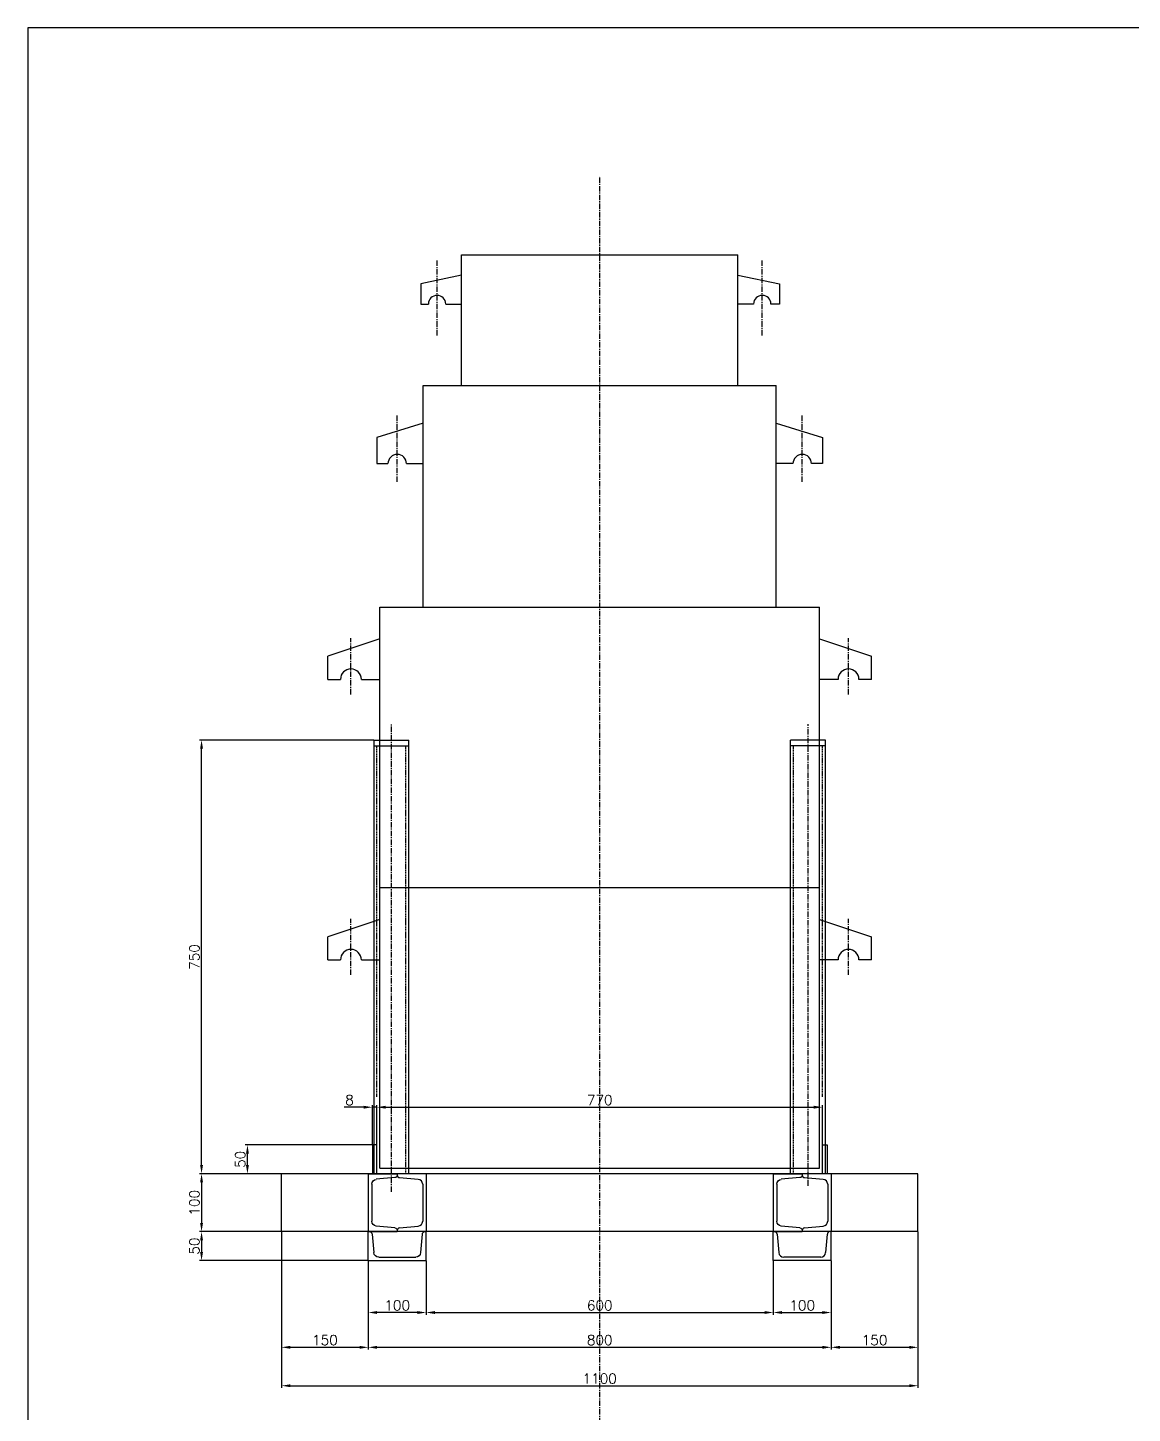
# Model space of a CAD drawing. Extents: x -13768 to 18086, y -10615 to 1188.
# Drawn here: x 779 to 2688, y -5316 to -2920 of the extents above; entities that cross this region are included whole.
import ezdxf

# ---------------------------------------------------------------- set-up
doc = ezdxf.new("R2010")
doc.units = 0
doc.header["$LTSCALE"] = 7.5
doc.header["$MEASUREMENT"] = 0
doc.linetypes.add('CENTER', pattern=[2, 1.25, -0.25, 0.25, -0.25])
doc.linetypes.add('HIDDEN', pattern=[0.375, 0.25, -0.125])
doc.layers.get('0').update_dxf_attribs({"linetype": 'CONTINUOUS'})
doc.layers.get('DEFPOINTS').update_dxf_attribs({"linetype": 'CONTINUOUS'})
for name, color, linetype in [('CL', 1, 'CENTER'), ('CO', 3, 'CONTINUOUS'), ('OC', 1, 'HIDDEN'), ('PESAS', 6, 'CONTINUOUS')]:
    doc.layers.add(name, color=color, linetype=linetype)
doc.styles.add('ROMANS', font='ROMANS.SHX')
doc.dimstyles.new('7con5', dxfattribs={"dimscale": 7.5, "dimtxt": 2.3, "dimasz": 2, "dimexe": 0.5, "dimexo": 0.0625, "dimgap": 0.5, "dimtad": 1, "dimdec": 4, "dimdsep": 46, "dimtxsty": 'ROMANS', "dimcen": -2, "dimclrt": 7, "dimadec": 0, "dimazin": 0, "dimtfac": 0.869565, "dimtdec": 4, "dimtmove": 0, "dimatfit": 3, "dimfxl": 1, "dimtolj": 1, "dimarcsym": 0})

# ---------------------------------------------------------------- blocks, each defined once
blk = doc.blocks.new('upn10')
for p, q in [((0, 0), (-50, 0)), ((-50, 0), (-50, -2.1)), ((0, 0), (0, -100)), ((-45.9, -6.6), (-13.7, -9.5)), ((-6, -18), (-6, -82)), ((-45.9, -93.4), (-13.7, -90.5)), ((-50, -97.9), (-50, -100)), ((0, -100), (-50, -100))]:
    blk.add_line(p, q)
for centre, radius, start, end in [((-45.5, -2.1), 4.5, 180, 264.7531), ((-14.5, -18), 8.5, 0, 84.7531), ((-45.5, -97.9), 4.5, 95.2469, 180), ((-14.5, -82), 8.5, 275.2469, 0)]:
    blk.add_arc(centre, radius, start, end)
blk = doc.blocks.new('*D634')
at = {"layer": 'CO', "color": 0, "lineweight": -2}
for p, q in [((1468, -5052.3), (1468, -5145.4)), ((2068, -5052.3), (2068, -5145.4)), ((1483, -5141.6), (2053, -5141.6))]:
    blk.add_line(p, q, dxfattribs=at)
at = {"layer": 'CO', "color": 0}
for points in [[(1483, -5139.1), (1483, -5144.1), (1468, -5141.6)], [(2053, -5139.1), (2053, -5144.1), (2068, -5141.6)]]:
    blk.add_solid(points, dxfattribs=at)
at = {"layer": 'DEFPOINTS', "color": 0}
for p in [(1468, -5051.8), (2068, -5051.8), (2068, -5141.6)]:
    blk.add_point(p, dxfattribs=at)
at = {"layer": 'CO', "color": 7, "insert": (1768, -5129.3), "char_height": 17.25, "attachment_point": 5, "style": 'ROMANS'}
blk.add_mtext('\\A1;600', dxfattribs=at)
blk = doc.blocks.new('*D635')
at = {"layer": 'CO', "color": 0, "lineweight": -2}
for p, q in [((2068, -5052.7), (2068, -5145.4)), ((2168, -5052.3), (2168, -5145.4)), ((2083, -5141.6), (2153, -5141.6))]:
    blk.add_line(p, q, dxfattribs=at)
at = {"layer": 'CO', "color": 0}
for points in [[(2083, -5139.1), (2083, -5144.1), (2068, -5141.6)], [(2153, -5139.1), (2153, -5144.1), (2168, -5141.6)]]:
    blk.add_solid(points, dxfattribs=at)
at = {"layer": 'DEFPOINTS', "color": 0}
for p in [(2068, -5052.3), (2168, -5051.8), (2168, -5141.6)]:
    blk.add_point(p, dxfattribs=at)
at = {"layer": 'CO', "color": 7, "insert": (2118, -5129.3), "char_height": 17.25, "attachment_point": 5, "style": 'ROMANS'}
blk.add_mtext('\\A1;100', dxfattribs=at)
blk = doc.blocks.new('*D636')
at = {"layer": 'CO', "color": 0, "lineweight": -2}
for p, q in [((1368, -5052.3), (1368, -5145.4)), ((1468, -5052.3), (1468, -5145.4)), ((1453, -5141.6), (1383, -5141.6))]:
    blk.add_line(p, q, dxfattribs=at)
at = {"layer": 'CO', "color": 0}
for points in [[(1383, -5139.1), (1383, -5144.1), (1368, -5141.6)], [(1453, -5139.1), (1453, -5144.1), (1468, -5141.6)]]:
    blk.add_solid(points, dxfattribs=at)
at = {"layer": 'DEFPOINTS', "color": 0}
for p in [(1368, -5051.8), (1468, -5051.8), (1368, -5141.6)]:
    blk.add_point(p, dxfattribs=at)
at = {"layer": 'CO', "color": 7, "insert": (1418, -5129.3), "char_height": 17.25, "attachment_point": 5, "style": 'ROMANS'}
blk.add_mtext('\\A1;100', dxfattribs=at)
blk = doc.blocks.new('*D637')
at = {"layer": 'CO', "color": 0, "lineweight": -2}
for p, q in [((1218, -5002.3), (1218, -5272)), ((2318, -5002.3), (2318, -5272)), ((1233, -5268.2), (2303, -5268.2))]:
    blk.add_line(p, q, dxfattribs=at)
at = {"layer": 'CO', "color": 0}
for points in [[(1233, -5265.7), (1233, -5270.7), (1218, -5268.2)], [(2303, -5265.7), (2303, -5270.7), (2318, -5268.2)]]:
    blk.add_solid(points, dxfattribs=at)
at = {"layer": 'DEFPOINTS', "color": 0}
for p in [(1218, -5001.8), (2318, -5001.8), (2318, -5268.2)]:
    blk.add_point(p, dxfattribs=at)
at = {"layer": 'CO', "color": 7, "insert": (1768, -5255.8), "char_height": 17.25, "attachment_point": 5, "style": 'ROMANS'}
blk.add_mtext('\\A1;1100', dxfattribs=at)
blk = doc.blocks.new('*D638')
at = {"layer": 'CO', "color": 0, "lineweight": -2}
for p, q in [((1218, -5002.3), (1218, -5205.5)), ((1368, -5052.3), (1368, -5205.5)), ((1233, -5201.8), (1353, -5201.8))]:
    blk.add_line(p, q, dxfattribs=at)
at = {"layer": 'CO', "color": 0}
for points in [[(1233, -5199.3), (1233, -5204.3), (1218, -5201.8)], [(1353, -5199.3), (1353, -5204.3), (1368, -5201.8)]]:
    blk.add_solid(points, dxfattribs=at)
at = {"layer": 'DEFPOINTS', "color": 0}
for p in [(1218, -5001.8), (1368, -5051.8), (1368, -5201.8)]:
    blk.add_point(p, dxfattribs=at)
at = {"layer": 'CO', "color": 7, "insert": (1293, -5189.4), "char_height": 17.25, "attachment_point": 5, "style": 'ROMANS'}
blk.add_mtext('\\A1;150', dxfattribs=at)
blk = doc.blocks.new('*D639')
at = {"layer": 'CO', "color": 0, "lineweight": -2}
for p, q in [((1368, -5052.3), (1368, -5205.5)), ((2168, -5052.3), (2168, -5205.5)), ((1383, -5201.8), (2153, -5201.8))]:
    blk.add_line(p, q, dxfattribs=at)
at = {"layer": 'CO', "color": 0}
for points in [[(1383, -5199.3), (1383, -5204.3), (1368, -5201.8)], [(2153, -5199.3), (2153, -5204.3), (2168, -5201.8)]]:
    blk.add_solid(points, dxfattribs=at)
at = {"layer": 'DEFPOINTS', "color": 0}
for p in [(1368, -5051.8), (2168, -5051.8), (2168, -5201.8)]:
    blk.add_point(p, dxfattribs=at)
at = {"layer": 'CO', "color": 7, "insert": (1768, -5189.4), "char_height": 17.25, "attachment_point": 5, "style": 'ROMANS'}
blk.add_mtext('\\A1;800', dxfattribs=at)
blk = doc.blocks.new('*D640')
at = {"layer": 'CO', "color": 0, "lineweight": -2}
for p, q in [((2318, -5002.3), (2318, -5205.5)), ((2168, -5052.3), (2168, -5205.5)), ((2183, -5201.8), (2303, -5201.8))]:
    blk.add_line(p, q, dxfattribs=at)
at = {"layer": 'CO', "color": 0}
for points in [[(2183, -5199.3), (2183, -5204.3), (2168, -5201.8)], [(2303, -5199.3), (2303, -5204.3), (2318, -5201.8)]]:
    blk.add_solid(points, dxfattribs=at)
at = {"layer": 'DEFPOINTS', "color": 0}
for p in [(2318, -5001.8), (2168, -5051.8), (2318, -5201.8)]:
    blk.add_point(p, dxfattribs=at)
at = {"layer": 'CO', "color": 7, "insert": (2243, -5189.4), "char_height": 17.25, "attachment_point": 5, "style": 'ROMANS'}
blk.add_mtext('\\A1;150', dxfattribs=at)
blk = doc.blocks.new('*D641')
at = {"layer": 'CO', "color": 0, "lineweight": -2}
for p, q in [((1217.5, -4901.8), (1076.1, -4901.8)), ((1079.8, -4916.8), (1079.8, -4986.8)), ((1217.5, -5001.8), (1076.1, -5001.8))]:
    blk.add_line(p, q, dxfattribs=at)
at = {"layer": 'CO', "color": 0}
for points in [[(1077.3, -4916.8), (1082.3, -4916.8), (1079.8, -4901.8)], [(1077.3, -4986.8), (1082.3, -4986.8), (1079.8, -5001.8)]]:
    blk.add_solid(points, dxfattribs=at)
at = {"layer": 'DEFPOINTS', "color": 0}
for p in [(1218, -4901.8), (1079.8, -5001.8), (1218, -5001.8)]:
    blk.add_point(p, dxfattribs=at)
at = {"layer": 'CO', "color": 7, "insert": (1067.5, -4951.8), "char_height": 17.25, "attachment_point": 5, "rotation": 90, "style": 'ROMANS'}
blk.add_mtext('\\A1;100', dxfattribs=at)
blk = doc.blocks.new('*D642')
at = {"layer": 'CO', "color": 0, "lineweight": -2}
for p, q in [((1217.5, -5001.8), (1076.1, -5001.8)), ((1079.8, -5016.8), (1079.8, -5036.8)), ((1367.5, -5051.8), (1076.1, -5051.8))]:
    blk.add_line(p, q, dxfattribs=at)
at = {"layer": 'CO', "color": 0}
for points in [[(1077.3, -5016.8), (1082.3, -5016.8), (1079.8, -5001.8)], [(1077.3, -5036.8), (1082.3, -5036.8), (1079.8, -5051.8)]]:
    blk.add_solid(points, dxfattribs=at)
at = {"layer": 'DEFPOINTS', "color": 0}
for p in [(1218, -5001.8), (1079.8, -5051.8), (1368, -5051.8)]:
    blk.add_point(p, dxfattribs=at)
at = {"layer": 'CO', "color": 7, "insert": (1067.5, -5026.8), "char_height": 17.25, "attachment_point": 5, "rotation": 90, "style": 'ROMANS'}
blk.add_mtext('\\A1;50', dxfattribs=at)
blk = doc.blocks.new('*D643')
at = {"layer": 'CO', "color": 0, "lineweight": -2}
for p, q in [((1374.5, -4851.8), (1155.4, -4851.8)), ((1159.1, -4886.8), (1159.1, -4866.8)), ((1217.5, -4901.8), (1155.4, -4901.8))]:
    blk.add_line(p, q, dxfattribs=at)
at = {"layer": 'CO', "color": 0}
for points in [[(1156.6, -4866.8), (1161.6, -4866.8), (1159.1, -4851.8)], [(1156.6, -4886.8), (1161.6, -4886.8), (1159.1, -4901.8)]]:
    blk.add_solid(points, dxfattribs=at)
at = {"layer": 'DEFPOINTS', "color": 0}
for p in [(1159.1, -4851.8), (1375, -4851.8), (1218, -4901.8)]:
    blk.add_point(p, dxfattribs=at)
at = {"layer": 'CO', "color": 7, "insert": (1146.7, -4876.8), "char_height": 17.25, "attachment_point": 5, "rotation": 90, "style": 'ROMANS'}
blk.add_mtext('\\A1;50', dxfattribs=at)
blk = doc.blocks.new('*D644')
at = {"layer": 'CO', "color": 0, "lineweight": -2}
for p, q in [((1360, -4786.6), (1326, -4786.6)), ((1375, -4851.3), (1375, -4782.8)), ((1383, -4786.6), (1375, -4786.6)), ((1383, -4851.3), (1383, -4782.8)), ((1398, -4786.6), (1413, -4786.6))]:
    blk.add_line(p, q, dxfattribs=at)
at = {"layer": 'CO', "color": 0}
for points in [[(1360, -4784.1), (1360, -4789.1), (1375, -4786.6)], [(1398, -4784.1), (1398, -4789.1), (1383, -4786.6)]]:
    blk.add_solid(points, dxfattribs=at)
at = {"layer": 'DEFPOINTS', "color": 0}
for p in [(1375, -4786.6), (1375, -4851.8), (1383, -4851.8)]:
    blk.add_point(p, dxfattribs=at)
at = {"layer": 'CO', "color": 7, "insert": (1335.5, -4774.2), "char_height": 17.25, "attachment_point": 5, "style": 'ROMANS'}
blk.add_mtext('\\A1;8', dxfattribs=at)
blk = doc.blocks.new('*D645')
at = {"layer": 'CO', "color": 0, "lineweight": -2}
for p, q in [((1383, -4851.3), (1383, -4782.8)), ((1398, -4786.6), (2138, -4786.6)), ((2153, -4851.3), (2153, -4782.8))]:
    blk.add_line(p, q, dxfattribs=at)
at = {"layer": 'CO', "color": 0}
for points in [[(1398, -4784.1), (1398, -4789.1), (1383, -4786.6)], [(2138, -4784.1), (2138, -4789.1), (2153, -4786.6)]]:
    blk.add_solid(points, dxfattribs=at)
at = {"layer": 'DEFPOINTS', "color": 0}
for p in [(2153, -4786.6), (1383, -4851.8), (2153, -4851.8)]:
    blk.add_point(p, dxfattribs=at)
at = {"layer": 'CO', "color": 7, "insert": (1768, -4774.2), "char_height": 17.25, "attachment_point": 5, "style": 'ROMANS'}
blk.add_mtext('\\A1;770', dxfattribs=at)
blk = doc.blocks.new('*D732')
at = {"layer": 'CO', "color": 0, "lineweight": -2}
for p, q in [((1377.5, -4151.8), (1076.1, -4151.8)), ((1079.8, -4886.8), (1079.8, -4166.8)), ((1217.5, -4901.8), (1076.1, -4901.8))]:
    blk.add_line(p, q, dxfattribs=at)
at = {"layer": 'CO', "color": 0}
for points in [[(1077.3, -4166.8), (1082.3, -4166.8), (1079.8, -4151.8)], [(1077.3, -4886.8), (1082.3, -4886.8), (1079.8, -4901.8)]]:
    blk.add_solid(points, dxfattribs=at)
at = {"layer": 'DEFPOINTS', "color": 0}
for p in [(1079.8, -4151.8), (1378, -4151.8), (1218, -4901.8)]:
    blk.add_point(p, dxfattribs=at)
at = {"layer": 'CO', "color": 7, "insert": (1067.5, -4526.8), "char_height": 17.25, "attachment_point": 5, "rotation": 90, "style": 'ROMANS'}
blk.add_mtext('\\A1;750', dxfattribs=at)

msp = doc.modelspace()

# ---------------------------------------------------------------- linework, layer by layer
for p, q in [((1377.97277, -4151.80142), (1437.97277, -4151.80142)), ((1377.97277, -4901.80142), (1377.97277, -4151.80142)), ((1377.97277, -4161.80142), (1437.97277, -4161.80142)), ((1437.97277, -4901.80142), (1437.97277, -4151.80142)), ((2097.97277, -4901.80142), (2097.97277, -4151.80142)), ((2157.97277, -4151.80142), (2097.97277, -4151.80142)), ((2157.97277, -4161.80142), (2097.97277, -4161.80142)), ((2157.97277, -4901.80142), (2157.97277, -4151.80142)), ((1382.97277, -4851.80142), (1374.97277, -4851.80142)), ((1374.97277, -4851.80142), (1374.97277, -4901.80142)), ((1382.97277, -4901.80142), (1382.97277, -4851.80142)), ((2152.97277, -4901.80142), (2152.97277, -4851.80142)), ((2152.97277, -4851.80142), (2160.97277, -4851.80142)), ((2160.97277, -4851.80142), (2160.97277, -4901.80142)), ((2317.97277, -4901.80142), (1217.97277, -4901.80142)), ((1217.97277, -5001.80142), (1217.97277, -4901.80142)), ((2317.97277, -5001.80142), (2317.97277, -4901.80142)), ((2317.97277, -5001.80142), (1217.97277, -5001.80142))]:
    msp.add_line(p, q)
at = {"layer": 'CL'}
for p, q in [((1767.97277, -6758.23419), (1767.97277, -3176.65236)), ((1486.97277, -3451.963), (1486.97277, -3322.80179)), ((2048.97277, -3451.963), (2048.97277, -3322.80179)), ((1417.97277, -3705.16628), (1417.97277, -3590.78034)), ((2117.97277, -3705.16628), (2117.97277, -3590.78034)), ((1337.97277, -4072.71354), (1337.97277, -3975.82326)), ((2197.97277, -4072.71354), (2197.97277, -3975.82326)), ((1407.97277, -4932.89891), (1407.97277, -4124.38477)), ((2127.97277, -4922.39728), (2127.97277, -4124.38477)), ((1337.97277, -4557.71354), (1337.97277, -4460.82326)), ((2197.97277, -4557.71354), (2197.97277, -4460.82326))]:
    msp.add_line(p, q, dxfattribs=at)
at = {"layer": 'CO'}
msp.add_lwpolyline([(4877.8552, -2920.03003), (779.34992, -2920.03003), (779.34992, -7309.92173), (4877.8552, -7309.92173)], close=True, dxfattribs=at)
at = {"layer": 'OC'}
for p, q in [((1382.97277, -4768.5266), (1382.97277, -4161.80142)), ((1432.97277, -4901.80142), (1432.97277, -4161.80142)), ((2102.97277, -4901.80142), (2102.97277, -4161.80142)), ((2152.97277, -4768.5266), (2152.97277, -4161.80142))]:
    msp.add_line(p, q, dxfattribs=at)
at = {"layer": 'PESAS'}
for p, q in [((1528.97277, -3312.80142), (2006.97277, -3312.80142)), ((1528.97277, -3538.80142), (1528.97277, -3312.80142)), ((2006.97277, -3538.80142), (2006.97277, -3312.80142)), ((1528.97277, -3347.80142), (1458.97277, -3362.80142)), ((2006.97277, -3347.80142), (2078.97277, -3362.80142)), ((1458.97277, -3362.80142), (1458.97277, -3397.80142)), ((2078.97277, -3362.80142), (2078.97277, -3397.80142)), ((1458.97277, -3397.80142), (1471.97277, -3397.80142)), ((1501.97277, -3397.80142), (1528.97277, -3397.80142)), ((2033.97277, -3397.80142), (2006.97277, -3397.80142)), ((2078.97277, -3397.80142), (2063.97277, -3397.80142)), ((1462.97277, -3538.80142), (2072.97277, -3538.80142)), ((1462.97277, -3921.80142), (1462.97277, -3538.80142)), ((2072.97277, -3921.80142), (2072.97277, -3538.80142)), ((1462.97277, -3603.80142), (1382.97277, -3628.80142)), ((2072.97277, -3603.80142), (2152.97277, -3628.80142)), ((1382.97277, -3628.80142), (1382.97277, -3673.80142)), ((2152.97277, -3628.80142), (2152.97277, -3673.80142)), ((1382.97277, -3673.80142), (1401.97277, -3673.80142)), ((1433.97277, -3673.80142), (1462.97277, -3673.80142)), ((2101.97277, -3673.80142), (2072.97277, -3673.80142)), ((2152.97277, -3673.80142), (2133.97277, -3673.80142)), ((1387.97277, -4891.80142), (1387.97277, -3921.80142)), ((1387.97277, -3921.80142), (2147.97277, -3921.80142)), ((2147.97277, -4891.80142), (2147.97277, -3921.80142)), ((1387.97277, -3976.80142), (1297.97277, -4006.80142)), ((2147.97277, -3976.80142), (2237.97277, -4006.80142)), ((1297.97277, -4046.80142), (1297.97277, -4006.80142)), ((2237.97277, -4046.80142), (2237.97277, -4006.80142)), ((1297.97277, -4046.80142), (1319.97277, -4046.80142)), ((1355.97277, -4046.80142), (1387.97277, -4046.80142)), ((2179.97277, -4046.80142), (2147.97277, -4046.80142)), ((2237.97277, -4046.80142), (2215.97277, -4046.80142)), ((1387.97277, -4406.80142), (2147.97277, -4406.80142)), ((1387.97277, -4461.80142), (1297.97277, -4491.80142)), ((2147.97277, -4461.80142), (2237.97277, -4491.80142)), ((1297.97277, -4531.80142), (1297.97277, -4491.80142)), ((2237.97277, -4531.80142), (2237.97277, -4491.80142)), ((1297.97277, -4531.80142), (1319.97277, -4531.80142)), ((1355.97277, -4531.80142), (1387.97277, -4531.80142)), ((2179.97277, -4531.80142), (2147.97277, -4531.80142)), ((2237.97277, -4531.80142), (2215.97277, -4531.80142)), ((1387.97277, -4891.80142), (2147.97277, -4891.80142))]:
    msp.add_line(p, q, dxfattribs=at)
for centre, radius, start in [((1486.97277, -3397.80142), 15, 0), ((2048.97277, -3397.80142), 15, 0), ((1417.97277, -3673.80142), 16, 0), ((2117.97277, -3673.80142), 16, 0), ((1337.97277, -4046.80142), 18, 360), ((2197.97277, -4046.80142), 18, 360), ((1337.97277, -4531.80142), 18, 360), ((2197.97277, -4531.80142), 18, 360)]:
    msp.add_arc(centre, radius, start, 180, dxfattribs=at)

# ---------------------------------------------------------------- block references
at = {"xscale": -1}
for p in [(1367.97277, -4901.80142), (2067.97277, -4901.80142)]:
    msp.add_blockref('upn10', p, dxfattribs=at)
for p in [(1467.97277, -4901.80142), (2167.97277, -4901.80142)]:
    msp.add_blockref('upn10', p)
at = {"xscale": -1, "rotation": 90}
msp.add_blockref('upn10', (1367.97277, -5051.80142), dxfattribs=at)
at = {"rotation": 270}
msp.add_blockref('upn10', (2167.97277, -5051.80142), dxfattribs=at)

# ---------------------------------------------------------------- dimensions: what is measured, and where the dimension line sits
at = {"layer": 'CO'}
for base, p1, p2, picture, middle in [((1079.84224, -4151.80142), (1217.97277, -4901.80142), (1377.97277, -4151.80142), '*D732', (1067.46724, -4526.80142)), ((1159.102, -4851.80142), (1217.97277, -4901.80142), (1374.97277, -4851.80142), '*D643', (1146.727, -4876.80142)), ((1079.84224, -5001.80142), (1217.97277, -4901.80142), (1217.97277, -5001.80142), '*D641', (1067.46724, -4951.80142)), ((1079.84224, -5051.80142), (1217.97277, -5001.80142), (1367.97277, -5051.80142), '*D642', (1067.46724, -5026.80142))]:
    dim = msp.add_linear_dim(base=base, p1=p1, p2=p2, angle=90, dimstyle='7con5', dxfattribs=at)
    dim.commit()
    dim.dimension.update_dxf_attribs({"geometry": picture, "text_midpoint": middle})
for base, p1, p2, picture, middle in [((1374.97277, -4786.56061), (1382.97277, -4851.80142), (1374.97277, -4851.80142), '*D644', (1335.47277, -4774.18561)), ((2152.97277, -4786.56061), (1382.97277, -4851.80142), (2152.97277, -4851.80142), '*D645', (1767.97277, -4774.18561)), ((2317.97277, -5268.21729), (1217.97277, -5001.80142), (2317.97277, -5001.80142), '*D637', (1767.97277, -5255.84229)), ((1367.97277, -5201.75992), (1217.97277, -5001.80142), (1367.97277, -5051.80142), '*D638', (1292.97277, -5189.38492)), ((1367.97277, -5141.6474), (1467.97277, -5051.80142), (1367.97277, -5051.80142), '*D636', (1417.97277, -5129.2724)), ((2067.97277, -5141.6474), (1467.97277, -5051.80142), (2067.97277, -5051.80142), '*D634', (1767.97277, -5129.2724)), ((2167.97277, -5141.6474), (2067.97277, -5052.27017), (2167.97277, -5051.80142), '*D635', (2117.97277, -5129.2724))]:
    dim = msp.add_linear_dim(base=base, p1=p1, p2=p2, dimstyle='7con5', dxfattribs=at)
    dim.commit()
    dim.dimension.update_dxf_attribs({"geometry": picture, "text_midpoint": middle})
for base, p1, p2, picture, middle in [((2317.97277, -5201.75992), (2167.97277, -5051.80142), (2317.97277, -5001.80142), '*D640', (2242.97277, -5189.38492)), ((2167.97277, -5201.75992), (1367.97277, -5051.80142), (2167.97277, -5051.80142), '*D639', (1767.97277, -5189.38492))]:
    dim = msp.add_linear_dim(base=base, p1=p1, p2=p2, dimstyle='7con5', override={"dimtmove": 1}, dxfattribs=at)
    dim.commit()
    dim.dimension.update_dxf_attribs({"geometry": picture, "text_midpoint": middle})

doc.saveas('drawing.dxf')
